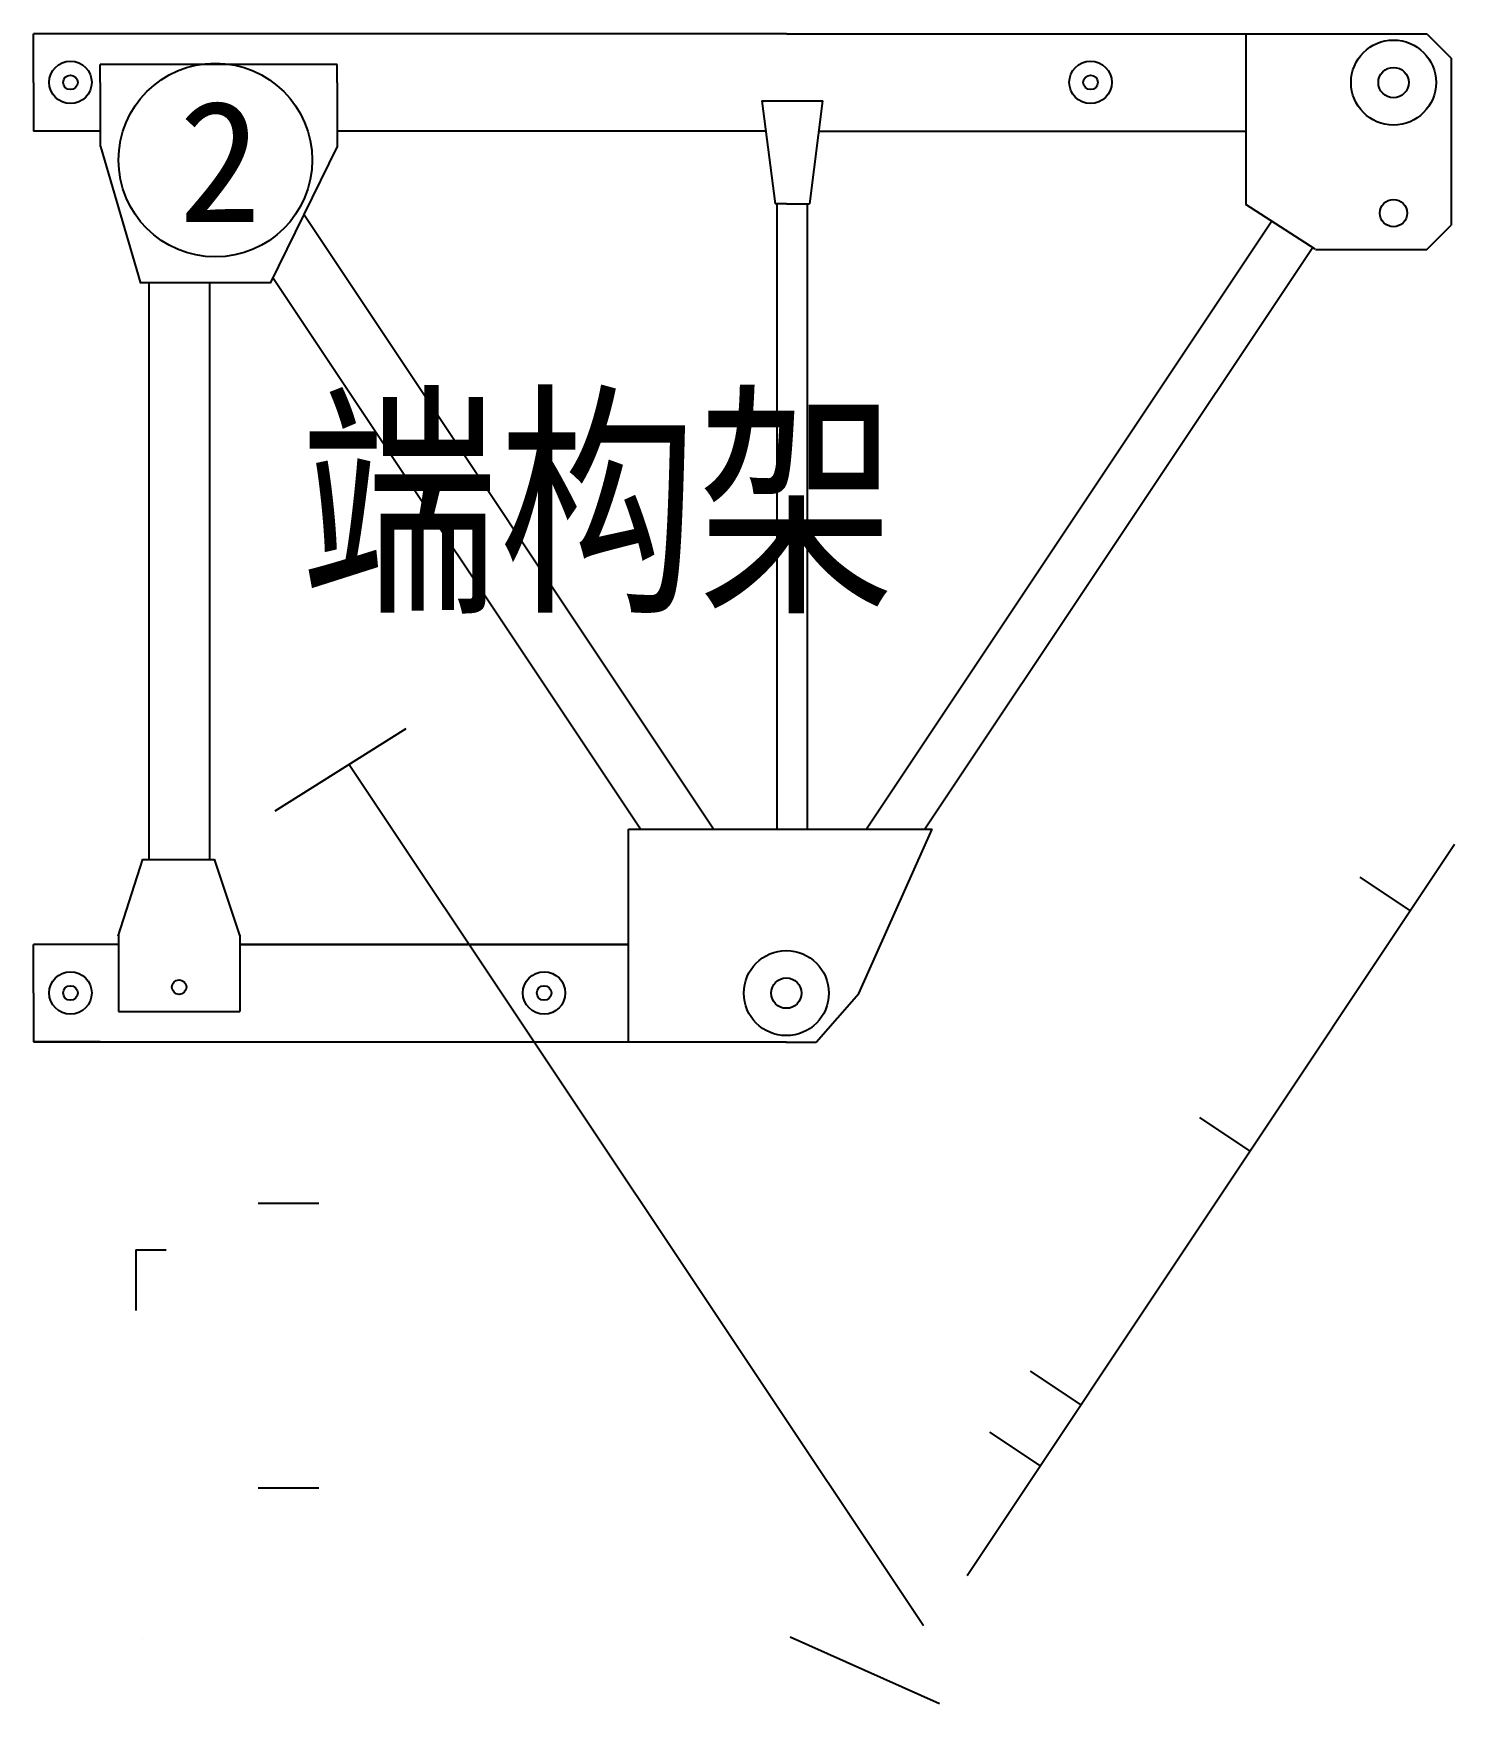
# Model space of a CAD drawing. Extents: x 3105 to 5445, y -3428 to -677.
import ezdxf

# ---------------------------------------------------------------- set-up
doc = ezdxf.new("R2010")
doc.units = 0
doc.header["$MEASUREMENT"] = 0
doc.layers.get('0').update_dxf_attribs({"linetype": 'CONTINUOUS'})
doc.styles.add('FS64F', font='simfang.ttf')

# ---------------------------------------------------------------- blocks, each defined once
blk = doc.blocks.new('JQ2')
for p, q in [((-0.24, 1.49), (-0.24, 1.57)), ((-0.24, 1.49), (-0.24, 1.57)), ((1, 1.57), (-0.24, 1.57)), ((1, 1.57), (0, 1.57)), ((1, 1.57), (2.0549, 1.57)), ((1.7568, 1.571), (1.7568, 1.2889)), ((2.0549, 1.57), (2.0949, 1.53)), ((-0.13, 1.49), (-0.13, 1.52)), ((0.26, 1.52), (-0.13, 1.52)), ((0.26, 1.49), (0.26, 1.52)), ((2.0949, 1.53), (2.0949, 1.255)), ((-0.24, 1.49), (-0.24, 1.41)), ((-0.13, 1.49), (-0.13, 1.3848)), ((-0.13, 1.49), (-0.13, 1.41)), ((0.26, 1.49), (0.26, 1.3848)), ((0.9599, 1.46), (1.0599, 1.46)), ((0.9599, 1.4598), (0.9814, 1.2902)), ((0.96, 1.459), (0.96, 1.46)), ((1.0598, 1.4598), (1.0383, 1.2902)), ((-0.13, 1.41), (-0.24, 1.41)), ((0.9662, 1.41), (0.26, 1.41)), ((0.9662, 1.41), (0.26, 1.41)), ((1.0535, 1.41), (1.7568, 1.41)), ((-0.1294, 1.3849), (-0.0639, 1.1595)), ((0.26, 1.3849), (0.1501, 1.1595)), ((0.8801, 0.26), (0.2052, 1.2724)), ((0.9849, 1.29), (0.9816, 1.29)), ((1, 1.29), (0.985, 1.29)), ((0.985, 0.26), (0.985, 1.29)), ((1, 1.29), (1.035, 1.29)), ((1.035, 1.29), (1.0383, 1.29)), ((1.035, 0.26), (1.035, 1.29)), ((1.8712, 1.2155), (1.7569, 1.2889)), ((1.7996, 1.2615), (1.1319, 0.26)), ((2.0549, 1.215), (2.0949, 1.255)), ((1.8669, 1.2182), (1.2281, 0.26)), ((1.8715, 1.215), (2.0549, 1.215)), ((0.1504, 1.16), (-0.064, 1.16)), ((-0.05, 1.16), (-0.05, 0.21)), ((-0.05, 1.16), (-0.05, 0.21)), ((0.05, 1.16), (0.05, 0.21)), ((0.7599, 0.26), (0.1544, 1.1683)), ((0.74, 0.26), (1.24, 0.26)), ((0.74, -0.09), (0.74, 0.26)), ((1.1193, -0.0108), (1.2402, 0.2602)), ((-0.1005, 0.0838), (-0.06, 0.2106)), ((-0.0602, 0.21), (0.0578, 0.21)), ((0.0577, 0.2106), (0.1, 0.0838)), ((-0.1, 0.0853), (-0.1, -0.04)), ((0.1, 0.0853), (0.1, -0.04)), ((-0.24, -0.01), (-0.24, 0.07)), ((-0.1, 0.07), (-0.24, 0.07)), ((0.74, 0.07), (0.1, 0.07)), ((0.1, 0.07), (0.74, 0.07)), ((-0.24, -0.01), (-0.24, -0.09)), ((1.0493, -0.0908), (1.1193, -0.0108)), ((-0.1, -0.04), (0.1, -0.04)), ((-0.13, -0.09), (-0.24, -0.09)), ((-0.24, -0.09), (1, -0.09)), ((0.9993, -0.0908), (1.0493, -0.0908))]:
    blk.add_line(p, q)
for centre, radius in [((2, 1.49), 0.07), ((-0.179, 1.4903), 0.035), ((0.0596, 1.3623), 0.1595), ((1.501, 1.4903), 0.035), ((2, 1.49), 0.025), ((-0.179, 1.4903), 0.012), ((1.501, 1.4903), 0.012), ((2, 1.275), 0.0225), ((1, -0.01), 0.07), ((-0.179, -0.0097), 0.035), ((-0.179, -0.0097), 0.012), ((0, 0), 0.012), ((0.601, -0.0097), 0.035), ((0.601, -0.0097), 0.012), ((1, -0.01), 0.025)]:
    blk.add_circle(centre, radius)
at = {"color": 7, "style": 'FS64F'}
blk.add_text('2', height=0.2, dxfattribs=at).set_placement((-0.0009, 1.2605))
at = {"style": 'FS64F', "width": 0.8}
blk.add_text('端构架', height=0.3, dxfattribs=at).set_placement((0.1987, 0.6489))

msp = doc.modelspace()

# ---------------------------------------------------------------- linework, layer by layer
for p, q in [((3502.9, -1957.3), (3718.7, -1821.7)), ((3624.8, -1880.7), (4570.5, -3299.3)), ((5445.3, -2013), (4642.3, -3217.4)), ((5372.7, -2121.8), (5289.5, -2066.3)), ((3575, -2178.2), (3475, -2178.2)), ((5108.8, -2517.7), (5025.6, -2462.2)), ((3575, -2604.1), (3475, -2604.1)), ((3273.2, -2680.6, 420), (3273.2, -2780.6, 420)), ((4830.2, -2935.6), (4747, -2880.2)), ((4763.1, -3036.3), (4679.8, -2980.8)), ((3575, -3073.1), (3475, -3073.1)), ((3285, -3321.2), (3285, -3321.2, -520)), ((4351, -3318.2, -321.4), (4597.1, -3427.9, -40))]:
    msp.add_line(p, q)
at = {"extrusion": (0.866025, 0, 0.5)}
msp.add_line((3273.2, -2680.6, 420), (3323.2, -2680.6, 333.4), dxfattribs=at)
at = {"extrusion": (0, 3.67382e-16, -1)}
msp.add_line((3273.2, -2680.6, 100), (3273.2, -2780.6, 100), dxfattribs=at)
at = {"extrusion": (0.866025, 1.83691e-16, -0.5)}
msp.add_line((3273.2, -2680.6, 100), (3323.2, -2680.6, 186.6), dxfattribs=at)

# ---------------------------------------------------------------- block references
at = {"xscale": 1000, "yscale": 1000, "zscale": 1000}
msp.add_blockref('JQ2', (3344.7, -2247.6), dxfattribs=at)

doc.saveas('drawing.dxf')
